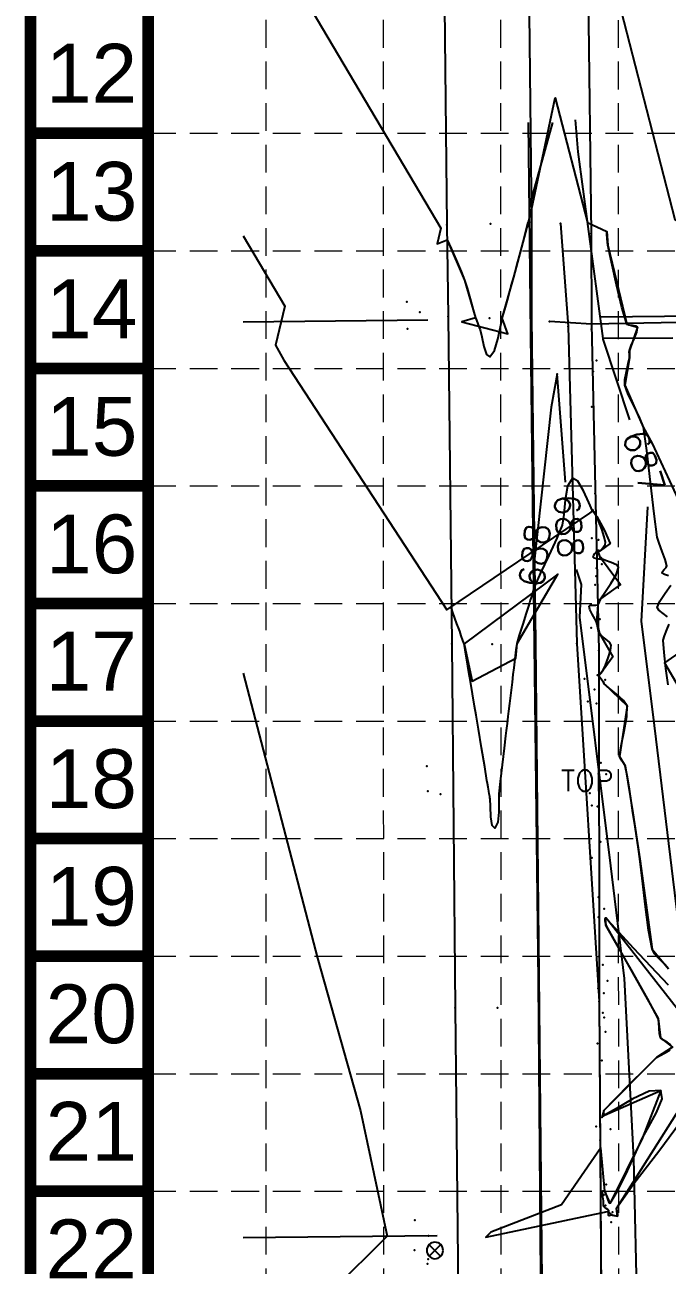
# Model space of a CAD drawing. Header units: inches. Extents: x 8056544 to 8057224, y 14638228 to 14639314.
# Drawn here: x 8056543.9 to 8056636.5, y 14638929.8 to 14639108.7 of the extents above; entities that cross this region are included whole.
import ezdxf
from ezdxf.enums import TextEntityAlignment as Align

# ---------------------------------------------------------------- set-up
doc = ezdxf.new("R2010")
doc.units = ezdxf.units.IN
doc.header["$MEASUREMENT"] = 0
doc.linetypes.add('HIDDEN', pattern=[0.375, 0.25, -0.125])
for name, color, linetype in [('BASE', 7, 'Continuous'), ('BOUNDARY', 4, 'PL2'), ('EC', 35, 'Continuous'), ('EX-CONC', 5, 'Continuous'), ('EX-FENCE', 2, 'FENCELINE1'), ('EX-MISCTOPO', 2, 'Continuous'), ('EX-PAV-CONC', 21, 'Continuous'), ('GRID', 254, 'HIDDEN'), ('POINT', 7, 'Continuous')]:
    doc.layers.add(name, color=color, linetype=linetype)
doc.styles.add('30-120', font='ROMANS.shx', dxfattribs={"height": 3.6})
doc.styles.add('ROMANF', font='ROMANF.SHX')
doc.styles.add('ROMANS', font='romans.shx', dxfattribs={"height": 3})
doc.styles.get("Standard").update_dxf_attribs({"font": 'ARIAL.TTF'})
doc.linetypes.add('BARBWIRE_1', pattern='A,1,-0.1,["X",Standard,S=0.075,R=0,X=-0.025,Y=-0.0375],-0.1', length=1.2)
doc.linetypes.add('FENCELINE1', pattern='A,0.25,-0.1,[133,ltypeshp.shx,S=0.1,R=0,X=-0.1,Y=0],-0.1,1', length=1.45)
doc.linetypes.add('PL2', pattern='A,0.625,-0.058095,["l",ROMANF,S=0.14,R=0,X=0,Y=-0.055],-0.161905,0.625,-0.125,0.125,-0.125,0.125,-0.125', length=2.095)

# ---------------------------------------------------------------- blocks, each defined once
blk = doc.blocks.new('EWV-36', base_point=(100, 100))
for p, q in [((35, 165), (165, 35)), ((165, 165), (35, 35))]:
    blk.add_line(p, q)
for start, end in [(0, 180), (180, 0)]:
    blk.add_arc((100, 100), 90, start, end)

msp = doc.modelspace()

# ---------------------------------------------------------------- linework, layer by layer
at = {"layer": 'BASE', "const_width": 1.69}
for points in [[(8057222.67, 14638228.63), (8057222.67, 14639313.37), (8056544.7, 14639313.37), (8056544.7, 14638228.63)], [(8057205.72, 14638245.58), (8057205.72, 14639296.42), (8056561.65, 14639296.42), (8056561.65, 14638245.58)]]:
    msp.add_lwpolyline(points, close=True, dxfattribs=at)
for points in [[(8056561.65, 14639093.04), (8056544.7, 14639093.04)], [(8056561.65, 14639076.09), (8056544.7, 14639076.09)], [(8056561.65, 14639059.14), (8056544.7, 14639059.14)], [(8056561.65, 14639042.19), (8056544.7, 14639042.19)], [(8056561.65, 14639025.24), (8056544.7, 14639025.24)], [(8056561.65, 14639008.29), (8056544.7, 14639008.29)], [(8056561.65, 14638991.34), (8056544.7, 14638991.34)], [(8056561.65, 14638974.39), (8056544.7, 14638974.39)], [(8056561.65, 14638957.44), (8056544.7, 14638957.44)], [(8056561.65, 14638940.49), (8056544.7, 14638940.49)]]:
    msp.add_lwpolyline(points, dxfattribs=at)
at = {"layer": 'BOUNDARY', "color": 7, "linetype": 'Continuous'}
for p, q in [((8056626.99, 14639066.57), (8057154.3, 14639073.08)), ((8056626.99, 14639066.57), (8057154.3, 14639073.08)), ((8056601.99, 14639066.08), (8056575.37, 14639065.8)), ((8056603.37, 14638934.09), (8056575.37, 14638933.8))]:
    msp.add_line(p, q, dxfattribs=at)
at = {"layer": 'EC', "linetype": 'Continuous'}
for points in [[(8056618.04, 14639156.79), (8056637.62, 14639080.59), (8056638.63, 14639080.12), (8056639.52, 14639068.72), (8056640.28, 14639065.56), (8056640.72, 14639065.43), (8056640.38, 14639064.5), (8056640.39, 14639064.21), (8056640.2, 14639063.11), (8056640.94, 14639061.42), (8056641.3, 14639060.77), (8056657.9, 14639024.98), (8056656.91, 14639024.26), (8056647.82, 14639009.3), (8056655.59, 14638966.68), (8056658.53, 14638958.67), (8056665.85, 14638928.13)], [(8056575.12, 14639127.88), (8056603.87, 14639079.38), (8056603.34, 14639077.1), (8056604.8, 14639077.69), (8056607.31, 14639071.84), (8056608.9, 14639066.45), (8056606.89, 14639065.85), (8056613.54, 14639064.11), (8056612.74, 14639066.38), (8056614.4, 14639072.28), (8056616.51, 14639080.21), (8056616.94, 14639082.01), (8056620.4, 14639098.16), (8056625.03, 14639080.17), (8056627.81, 14639078.86), (8056627.97, 14639076.91), (8056630.7, 14639065.54), (8056632.28, 14639065.08), (8056631.08, 14639061.72), (8056631.09, 14639060.67), (8056630.43, 14639056.71), (8056633.09, 14639050.66), (8056634.37, 14639048.3), (8056643.11, 14639029.45)], [(8056575.37, 14639078.24), (8056581.36, 14639068.13), (8056580.04, 14639062.47), (8056581.22, 14639060.35), (8056604.77, 14639024.33), (8056625.39, 14639038.29), (8056625.81, 14639038.62), (8056625.83, 14639038.61), (8056626.39, 14639037.78), (8056627.44, 14639035.84), (8056628.33, 14639033.91), (8056626.88, 14639032.84), (8056626.5, 14639032.93), (8056626.92, 14639031.61), (8056627.04, 14639031.68), (8056629.82, 14639027.98), (8056626.91, 14639025.92), (8056626.54, 14639025.06), (8056626.36, 14639022.53), (8056626.76, 14639020.91), (8056628.69, 14639017.57), (8056627.31, 14639015.61), (8056626.67, 14639014.79), (8056627.32, 14639014), (8056627.41, 14639013.7), (8056630.76, 14639010.47), (8056629.67, 14639003.18), (8056630.5, 14639001.85), (8056631.6, 14638995.06), (8056632.58, 14638988.41), (8056634.35, 14638975.4), (8056636.73, 14638972.58)], [(8056638.68, 14639018.47), (8056636.17, 14639016.69), (8056638.12, 14639013.32)], [(8056575.37, 14639015.18), (8056586.08, 14638974.12), (8056592.29, 14638952.08), (8056596.12, 14638934.01), (8056588.31, 14638926.25)]]:
    msp.add_lwpolyline(points, dxfattribs=at)
at = {"layer": 'EC', "flags": 128}
for points, elevation in [([(8056620.01, 14639094.61), (8056616.66, 14639082.62)], 687), ([(8056631.17, 14639051.72), (8056627.32, 14639063.35), (8056627.28, 14639063.43), (8056623.69, 14639090.38), (8056623.3, 14639094.97)], 687), ([(8056621.87, 14639042.73), (8056620.67, 14639058.37), (8056619.8, 14639053.57), (8056617.28, 14639030.8)], 688), ([(8056643.96, 14638891.97), (8056642.77, 14638903.59), (8056642.29, 14638914.93), (8056641.35, 14638922.1), (8056639.18, 14638967.59), (8056638.87, 14638971.74), (8056638.68, 14638974.12), (8056638.44, 14638976.78), (8056634.5, 14639009.25), (8056632.82, 14639022.67), (8056633.73, 14639039.2)], 687), ([(8056634.52, 14638887.19), (8056632.66, 14638905.4), (8056632.21, 14638916.11), (8056632.26, 14638922.14), (8056631.71, 14638945.23), (8056630.37, 14638971.17), (8056628.41, 14638987.43), (8056623.92, 14639023.25), (8056624.18, 14639027.97), (8056623.46, 14639030.13)], 688)]:
    msp.add_lwpolyline(points, dxfattribs=dict(at, elevation=elevation))
at = {"layer": 'EC'}
msp.add_lwpolyline([(8056621.13, 14639080.04), (8056622.27, 14639065.16), (8056623.5, 14639019.46), (8056626.72, 14638967.84), (8056627.41, 14638865.97), (8056626.89, 14638819.74), (8056627.33, 14638769.32), (8056628.3, 14638719.07), (8056628.6, 14638670.74), (8056624.55, 14638620.38), (8056625.26, 14638585.81)], dxfattribs=at)
at = {"layer": 'EC', "linetype": 'Continuous'}
for points in [[(8056614.88, 14639019.48), (8056620.77, 14639029.46), (8056607.23, 14639019.43), (8056608.41, 14639014.06), (8056614.68, 14639017.35)], [(8056643.21, 14638960.13), (8056627.99, 14638979.56), (8056627.68, 14638979.92), (8056627.59, 14638979.81), (8056627.62, 14638979.35), (8056627.66, 14638979.2), (8056627.73, 14638978.78), (8056635.23, 14638965.42), (8056635.56, 14638962.62), (8056637.29, 14638961.29), (8056635, 14638959.76), (8056627.42, 14638952.13), (8056627.13, 14638951.12), (8056627.51, 14638951.46), (8056635.61, 14638955.01), (8056632.99, 14638948.19), (8056628.33, 14638938.8), (8056627.52, 14638940.52), (8056626.95, 14638946.77), (8056621.29, 14638938.56), (8056611.08, 14638934.62), (8056610.37, 14638933.89), (8056627.92, 14638937.6), (8056628.59, 14638937.07), (8056629.39, 14638936.92), (8056629.22, 14638938.03)]]:
    msp.add_lwpolyline(points, close=True, dxfattribs=at)
at = {"layer": 'EC'}
for points in [[(8056604.8, 14639077.67, 687), (8056605.37, 14639076.45, 687), (8056606.11, 14639074.78, 687), (8056606.82, 14639073.11, 687), (8056607.32, 14639071.85, 687), (8056607.32, 14639071.85, 687), (8056607.68, 14639070.71, 687), (8056608.13, 14639069.16, 687), (8056608.57, 14639067.6, 687), (8056608.9, 14639066.45, 687), (8056608.9, 14639066.45, 687), (8056609.03, 14639066.07, 687), (8056609.22, 14639065.56, 687), (8056609.42, 14639065.05, 687), (8056609.56, 14639064.68, 687), (8056609.56, 14639064.68, 687), (8056609.79, 14639063.69, 687), (8056610.09, 14639062.3, 687), (8056610.48, 14639061.13, 687), (8056610.97, 14639060.8, 687), (8056610.97, 14639060.8, 687), (8056611.63, 14639061.74, 687), (8056612.11, 14639063.37, 687), (8056612.47, 14639065.11, 687), (8056612.74, 14639066.38, 687), (8056612.74, 14639066.38, 687), (8056613.1, 14639067.63, 687), (8056613.58, 14639069.33, 687), (8056614.05, 14639071.03, 687), (8056614.4, 14639072.28, 687), (8056614.4, 14639072.28, 687), (8056614.85, 14639073.97, 687), (8056615.46, 14639076.25, 687), (8056616.06, 14639078.53, 687), (8056616.5, 14639080.21, 687)], [(8056636.73, 14639029.21, 687), (8056636.15, 14639029.4, 687), (8056635.81, 14639029.62, 687), (8056635.81, 14639029.62, 687), (8056635.88, 14639029.84, 687), (8056636.12, 14639030.14, 687), (8056636.39, 14639030.44, 687), (8056636.5, 14639030.68, 687), (8056636.5, 14639030.68, 687), (8056636.25, 14639031.57, 687), (8056635.81, 14639032.75, 687), (8056635.36, 14639033.93, 687), (8056635.1, 14639034.82, 687), (8056635.1, 14639034.82, 687), (8056634.65, 14639038.18, 687), (8056634.15, 14639042.75, 687), (8056633.61, 14639047.32, 687), (8056633.1, 14639050.67, 687), (8056633.1, 14639050.67, 687), (8056632.6, 14639051.97, 687), (8056631.76, 14639053.68, 687), (8056630.92, 14639055.4, 687), (8056630.43, 14639056.71, 687), (8056630.43, 14639056.71, 687), (8056630.45, 14639057.55, 687), (8056630.66, 14639058.69, 687), (8056630.92, 14639059.83, 687), (8056631.09, 14639060.67, 687), (8056631.09, 14639060.67, 687), (8056631.1, 14639060.9, 687), (8056631.08, 14639061.2, 687), (8056631.07, 14639061.5, 687), (8056631.08, 14639061.72, 687), (8056631.08, 14639061.72, 687), (8056631.36, 14639062.44, 687), (8056631.78, 14639063.39, 687), (8056632.15, 14639064.35, 687), (8056632.28, 14639065.08, 687), (8056632.28, 14639065.08, 687), (8056632.04, 14639065.24, 687), (8056631.52, 14639065.31, 687), (8056630.99, 14639065.38, 687), (8056630.7, 14639065.54, 687), (8056630.7, 14639065.54, 687), (8056630.01, 14639067.91, 687), (8056629.22, 14639071.18, 687), (8056628.5, 14639074.47, 687), (8056627.97, 14639076.9, 687), (8056627.97, 14639076.9, 687), (8056627.91, 14639077.32, 687), (8056627.86, 14639077.88, 687), (8056627.82, 14639078.44, 687), (8056627.82, 14639078.86, 687)], [(8056636.73, 14638972.58, 688), (8056636.19, 14638973.17, 688), (8056635.44, 14638973.94, 688), (8056634.73, 14638974.74, 688), (8056634.35, 14638975.4, 688), (8056634.35, 14638975.4, 688), (8056633.84, 14638978.13, 688), (8056633.35, 14638981.88, 688), (8056632.92, 14638985.63, 688), (8056632.58, 14638988.41, 688), (8056632.58, 14638988.41, 688), (8056632.38, 14638989.82, 688), (8056632.09, 14638991.74, 688), (8056631.81, 14638993.65, 688), (8056631.59, 14638995.06, 688), (8056631.59, 14638995.06, 688), (8056631.38, 14638996.51, 688), (8056631.09, 14638998.47, 688), (8056630.77, 14639000.42, 688), (8056630.5, 14639001.85, 688), (8056630.5, 14639001.85, 688), (8056630.34, 14639002.14, 688), (8056630.06, 14639002.51, 688), (8056629.79, 14639002.88, 688), (8056629.68, 14639003.18, 688), (8056629.68, 14639003.18, 688), (8056629.91, 14639004.74, 688), (8056630.35, 14639006.84, 688), (8056630.73, 14639008.93, 688), (8056630.76, 14639010.47, 688), (8056630.76, 14639010.47, 688), (8056630.24, 14639011.26, 688), (8056629.25, 14639012.17, 688), (8056628.18, 14639013.04, 688), (8056627.41, 14639013.7, 688), (8056627.41, 14639013.7, 688), (8056627.38, 14639013.76, 688), (8056627.36, 14639013.85, 688), (8056627.34, 14639013.93, 688), (8056627.32, 14639014, 688), (8056627.32, 14639014, 688), (8056627.17, 14639014.16, 688), (8056626.95, 14639014.38, 688), (8056626.75, 14639014.6, 688), (8056626.66, 14639014.79, 688), (8056626.66, 14639014.79, 688), (8056626.75, 14639014.98, 688), (8056626.96, 14639015.21, 688), (8056627.18, 14639015.43, 688), (8056627.31, 14639015.61, 688), (8056627.31, 14639015.61, 688), (8056627.63, 14639016.37, 688), (8056628.03, 14639017.4, 688), (8056628.37, 14639018.45, 688), (8056628.48, 14639019.24, 688), (8056628.48, 14639019.24, 688), (8056628.22, 14639019.65, 688), (8056627.69, 14639020.1, 688), (8056627.13, 14639020.55, 688), (8056626.76, 14639020.91, 688), (8056626.76, 14639020.91, 688), (8056626.64, 14639021.24, 688), (8056626.54, 14639021.71, 688), (8056626.45, 14639022.19, 688), (8056626.36, 14639022.53, 688), (8056626.36, 14639022.53, 688), (8056626.11, 14639023.03, 688), (8056625.73, 14639023.69, 688), (8056625.39, 14639024.36, 688), (8056625.26, 14639024.88, 688), (8056625.26, 14639024.88, 688), (8056625.44, 14639025, 688), (8056625.83, 14639025.02, 688), (8056626.25, 14639025.01, 688), (8056626.54, 14639025.06, 688), (8056626.54, 14639025.06, 688), (8056626.65, 14639025.21, 688), (8056626.75, 14639025.46, 688), (8056626.84, 14639025.73, 688), (8056626.91, 14639025.91, 688), (8056626.91, 14639025.91, 688), (8056627.53, 14639026.85, 688), (8056628.4, 14639028.11, 688), (8056629.19, 14639029.39, 688), (8056629.53, 14639030.41, 688), (8056629.53, 14639030.41, 688), (8056629.22, 14639030.81, 688), (8056628.48, 14639031.17, 688), (8056627.64, 14639031.46, 688), (8056627.04, 14639031.68, 688), (8056627.04, 14639031.68, 688), (8056627.01, 14639031.67, 688), (8056626.98, 14639031.64, 688), (8056626.94, 14639031.62, 688), (8056626.92, 14639031.61, 688), (8056626.92, 14639031.61, 688), (8056626.67, 14639031.64, 688), (8056626.33, 14639031.69, 688), (8056626.01, 14639031.77, 688), (8056625.85, 14639031.9, 688), (8056625.85, 14639031.9, 688), (8056625.9, 14639032.13, 688), (8056626.08, 14639032.44, 688), (8056626.32, 14639032.73, 688), (8056626.51, 14639032.93, 688), (8056626.51, 14639032.93, 688), (8056626.58, 14639032.93, 688), (8056626.69, 14639032.88, 688), (8056626.81, 14639032.83, 688), (8056626.88, 14639032.84, 688), (8056626.88, 14639032.84, 688), (8056627.09, 14639033.07, 688), (8056627.36, 14639033.4, 688), (8056627.58, 14639033.76, 688), (8056627.66, 14639034.04, 688), (8056627.66, 14639034.04, 688), (8056627.47, 14639034.85, 688), (8056627.1, 14639035.94, 688), (8056626.7, 14639037.01, 688), (8056626.39, 14639037.79, 688), (8056626.39, 14639037.79, 688), (8056626.28, 14639037.98, 688), (8056626.12, 14639038.22, 688), (8056625.95, 14639038.45, 688), (8056625.82, 14639038.63, 688), (8056625.82, 14639038.63, 688), (8056625.82, 14639038.63, 688), (8056625.82, 14639038.63, 688), (8056625.81, 14639038.63, 688), (8056625.81, 14639038.63, 688), (8056625.81, 14639038.63, 688), (8056625.8, 14639038.63, 688), (8056625.8, 14639038.62, 688), (8056625.79, 14639038.62, 688), (8056625.78, 14639038.62, 688), (8056625.78, 14639038.62, 688), (8056625.22, 14639039.81, 688), (8056624.48, 14639041.49, 688), (8056623.66, 14639042.9, 688), (8056622.86, 14639043.31, 688), (8056622.86, 14639043.31, 688), (8056622.17, 14639042.18, 688), (8056621.82, 14639040.19, 688), (8056621.63, 14639038.06, 688), (8056621.38, 14639036.53, 688), (8056621.38, 14639036.53, 688), (8056620.6, 14639034.65, 688), (8056619.45, 14639032.14, 688), (8056618.28, 14639029.64, 688), (8056617.43, 14639027.79, 688), (8056617.43, 14639027.79, 688), (8056617.33, 14639027.5, 688), (8056617.21, 14639027.12, 688), (8056617.09, 14639026.72, 688), (8056617.01, 14639026.44, 688), (8056617.01, 14639026.44, 688), (8056616.92, 14639026.13, 688), (8056616.79, 14639025.73, 688), (8056616.67, 14639025.32, 688), (8056616.58, 14639025.02, 688), (8056616.58, 14639025.02, 688), (8056616.2, 14639023.84, 688), (8056615.69, 14639022.26, 688), (8056615.2, 14639020.67, 688), (8056614.87, 14639019.48, 688), (8056614.87, 14639019.48, 688), (8056614.71, 14639018.54, 688), (8056614.55, 14639017.25, 688), (8056614.4, 14639015.97, 688), (8056614.29, 14639015.02, 688), (8056614.29, 14639015.02, 688), (8056614.16, 14639013.89, 688), (8056613.98, 14639012.36, 688), (8056613.8, 14639010.84, 688), (8056613.66, 14639009.71, 688), (8056613.66, 14639009.71, 688), (8056613.57, 14639008.95, 688), (8056613.44, 14639007.93, 688), (8056613.3, 14639006.91, 688), (8056613.21, 14639006.16, 688), (8056613.21, 14639006.16, 688), (8056613, 14639004.38, 688), (8056612.72, 14639001.98, 688), (8056612.45, 14638999.57, 688), (8056612.24, 14638997.8, 688), (8056612.24, 14638997.8, 688), (8056612.23, 14638996.68, 688), (8056612.24, 14638995.15, 688), (8056612.11, 14638993.71, 688), (8056611.68, 14638992.86, 688), (8056611.68, 14638992.86, 688), (8056611.28, 14638993.22, 688), (8056611.11, 14638994.48, 688), (8056611.05, 14638995.99, 688), (8056610.99, 14638997.06, 688), (8056610.99, 14638997.06, 688), (8056610.97, 14638997.21, 688), (8056610.93, 14638997.42, 688), (8056610.89, 14638997.63, 688), (8056610.87, 14638997.79, 688), (8056610.87, 14638997.79, 688), (8056610.8, 14638998.19, 688), (8056610.71, 14638998.74, 688), (8056610.61, 14638999.29, 688), (8056610.54, 14638999.7, 688), (8056610.54, 14638999.7, 688), (8056610.21, 14639001.71, 688), (8056609.76, 14639004.42, 688), (8056609.31, 14639007.13, 688), (8056608.98, 14639009.14, 688), (8056608.98, 14639009.14, 688), (8056608.76, 14639010.45, 688), (8056608.45, 14639012.22, 688), (8056608.14, 14639014, 688), (8056607.92, 14639015.31, 688), (8056607.92, 14639015.31, 688), (8056607.78, 14639016.19, 688), (8056607.59, 14639017.38, 688), (8056607.4, 14639018.56, 688), (8056607.23, 14639019.43, 688), (8056607.23, 14639019.43, 688), (8056607.08, 14639019.93, 688), (8056606.84, 14639020.58, 688), (8056606.6, 14639021.24, 688), (8056606.42, 14639021.72, 688), (8056606.42, 14639021.72, 688), (8056606.2, 14639022.32, 688), (8056605.91, 14639023.13, 688), (8056605.61, 14639023.95, 688), (8056605.4, 14639024.55, 688)], [(8056636.59, 14639023.32, 687), (8056635.96, 14639023.79, 687), (8056635.35, 14639024.26, 687), (8056635.1, 14639024.68, 687), (8056635.1, 14639024.68, 687), (8056635.49, 14639025.59, 687), (8056636.27, 14639026.73, 687), (8056637.06, 14639027.87, 687)], [(8056636.69, 14639013.51, 687), (8056636.35, 14639015.85, 687), (8056636.09, 14639018.2, 687), (8056635.98, 14639019.95, 687), (8056635.98, 14639019.95, 687), (8056636.14, 14639020.59, 687), (8056636.49, 14639021.43, 687), (8056636.83, 14639022.27, 687)], [(8056637.09, 14638961.63, 689), (8056636.53, 14638961.97, 689), (8056635.93, 14638962.31, 689), (8056635.56, 14638962.62, 689), (8056635.56, 14638962.62, 689), (8056635.44, 14638963.19, 689), (8056635.39, 14638964.02, 689), (8056635.35, 14638964.84, 689), (8056635.23, 14638965.42, 689), (8056635.23, 14638965.42, 689), (8056633.7, 14638968.29, 689), (8056631.53, 14638972.13, 689), (8056629.34, 14638975.96, 689), (8056627.73, 14638978.79, 689), (8056627.73, 14638978.79, 689), (8056627.7, 14638978.88, 689), (8056627.69, 14638979, 689), (8056627.67, 14638979.12, 689), (8056627.66, 14638979.21, 689), (8056627.66, 14638979.21, 689), (8056627.65, 14638979.24, 689), (8056627.64, 14638979.28, 689), (8056627.63, 14638979.32, 689), (8056627.62, 14638979.36, 689), (8056627.62, 14638979.36, 689), (8056627.61, 14638979.45, 689), (8056627.6, 14638979.58, 689), (8056627.59, 14638979.71, 689), (8056627.6, 14638979.81, 689), (8056627.6, 14638979.81, 689), (8056627.61, 14638979.84, 689), (8056627.63, 14638979.88, 689), (8056627.66, 14638979.92, 689), (8056627.68, 14638979.92, 689), (8056627.68, 14638979.92, 689), (8056627.75, 14638979.86, 689), (8056627.84, 14638979.75, 689), (8056627.93, 14638979.64, 689), (8056627.99, 14638979.56, 689), (8056627.99, 14638979.56, 689), (8056631.63, 14638975.58, 689), (8056636.69, 14638970.25, 689)], [(8056629.38, 14638936.92, 689), (8056629.25, 14638936.89, 689), (8056629.01, 14638936.94, 689), (8056628.77, 14638937.02, 689), (8056628.59, 14638937.07, 689), (8056628.59, 14638937.07, 689), (8056628.47, 14638937.05, 689), (8056628.31, 14638937, 689), (8056628.16, 14638936.97, 689), (8056628.07, 14638936.99, 689), (8056628.07, 14638936.99, 689), (8056628.05, 14638937.13, 689), (8056628.08, 14638937.35, 689), (8056628.12, 14638937.56, 689), (8056628.11, 14638937.71, 689), (8056628.11, 14638937.71, 689), (8056627.97, 14638937.86, 689), (8056627.74, 14638938.03, 689), (8056627.51, 14638938.2, 689), (8056627.36, 14638938.35, 689), (8056627.36, 14638938.35, 689), (8056627.34, 14638938.46, 689), (8056627.35, 14638938.62, 689), (8056627.37, 14638938.78, 689), (8056627.37, 14638938.9, 689), (8056627.37, 14638938.9, 689), (8056627.35, 14638939.11, 689), (8056627.31, 14638939.41, 689), (8056627.27, 14638939.7, 689), (8056627.24, 14638939.92, 689), (8056627.24, 14638939.92, 689), (8056627.23, 14638940.05, 689), (8056627.22, 14638940.24, 689), (8056627.22, 14638940.42, 689), (8056627.25, 14638940.55, 689), (8056627.25, 14638940.55, 689), (8056627.29, 14638940.57, 689), (8056627.38, 14638940.57, 689), (8056627.47, 14638940.55, 689), (8056627.52, 14638940.52, 689), (8056627.52, 14638940.52, 689), (8056627.7, 14638940.07, 689), (8056627.92, 14638939.42, 689), (8056628.14, 14638938.88, 689), (8056628.33, 14638938.79, 689), (8056628.33, 14638938.79, 689), (8056629.46, 14638940.71, 689), (8056630.8, 14638943.42, 689), (8056632.08, 14638946.16, 689), (8056633, 14638948.2, 689), (8056633, 14638948.2, 689), (8056633.84, 14638949.72, 689), (8056635.01, 14638951.83, 689), (8056635.83, 14638953.82, 689), (8056635.62, 14638955.02, 689), (8056635.62, 14638955.02, 689), (8056633.94, 14638954.94, 689), (8056631.6, 14638953.84, 689), (8056629.25, 14638952.43, 689), (8056627.51, 14638951.46, 689), (8056627.51, 14638951.46, 689), (8056627.48, 14638951.46, 689), (8056627.45, 14638951.49, 689), (8056627.42, 14638951.51, 689), (8056627.4, 14638951.54, 689), (8056627.4, 14638951.54, 689), (8056627.4, 14638951.56, 689), (8056627.4, 14638951.59, 689), (8056627.4, 14638951.62, 689), (8056627.4, 14638951.64, 689), (8056627.4, 14638951.64, 689), (8056627.4, 14638951.75, 689), (8056627.39, 14638951.9, 689), (8056627.39, 14638952.04, 689), (8056627.42, 14638952.13, 689), (8056627.42, 14638952.13, 689), (8056629, 14638953.78, 689), (8056631.17, 14638955.99, 689), (8056633.36, 14638958.17, 689), (8056635, 14638959.76, 689), (8056635, 14638959.76, 689), (8056635.51, 14638960.08, 689), (8056636.26, 14638960.46, 689), (8056636.95, 14638960.88, 689)], [(8056639.12, 14638951.36, 689), (8056635.34, 14638946.23, 689), (8056631.72, 14638941.55, 689), (8056629.22, 14638938.03, 689), (8056629.22, 14638938.03, 689), (8056629.21, 14638937.8, 689), (8056629.31, 14638937.47, 689), (8056629.39, 14638937.15, 689), (8056629.38, 14638936.92, 689)]]:
    msp.add_polyline3d(points, dxfattribs=at)
at = {"layer": 'EX-CONC', "color": 7, "linetype": 'Continuous'}
msp.add_lwpolyline([(8056622.5, 14638544.35), (8056622.21, 14638568.77), (8056621.6, 14638622.62), (8056621.1, 14638673.86), (8056620.6, 14638726.59), (8056620.25, 14638769.07), (8056619.54, 14638820.25), (8056618.93, 14638870.65), (8056618.37, 14638922.17), (8056617.96, 14638970.77), (8056617.37, 14639023.29), (8056616.86, 14639064.06), (8056616.52, 14639094.6)], dxfattribs=at)
at = {"layer": 'EX-FENCE', "color": 7, "linetype": 'BARBWIRE_1'}
for p, q in [((8056624.23, 14639179.93), (8056625.58, 14639078.6)), ((8056625.58, 14639078.6), (8056625.61, 14639065.52)), ((8056625.61, 14639065.52), (8056619.54, 14639065.9)), ((8056694.41, 14639066.81), (8056625.61, 14639065.52)), ((8056625.61, 14639065.52), (8056626.7, 14639018.47)), ((8056626.7, 14639018.47), (8056626.72, 14638967.84)), ((8056626.72, 14638967.84), (8056627.41, 14638865.97))]:
    msp.add_line(p, q, dxfattribs=at)
at = {"layer": 'EX-FENCE', "color": 7, "linetype": 'Continuous'}
msp.add_line((8056637.37, 14639063.48), (8056627.19, 14639063.43), dxfattribs=at)
at = {"layer": 'EX-PAV-CONC', "color": 7}
for points in [[(8056603.55, 14639192.09), (8056604.77, 14639079.83), (8056604.92, 14639066.61), (8056605.45, 14639019.45), (8056605.94, 14638966.95), (8056606.55, 14638912.42), (8056607.05, 14638865.47), (8056607.55, 14638818.25), (8056608.09, 14638769.28), (8056608.58, 14638717.94), (8056609.08, 14638669.7), (8056609.63, 14638620.72), (8056610.23, 14638568.68), (8056610.46, 14638538.26)], [(8056615.69, 14639192.09), (8056616.94, 14639080.23), (8056616.98, 14639066.4), (8056617.53, 14639019.54), (8056618.06, 14638966.88), (8056618.62, 14638912.82), (8056619.08, 14638865.52), (8056619.61, 14638818.02), (8056620.14, 14638769.59), (8056620.58, 14638718.78), (8056621.1, 14638669.03), (8056621.64, 14638620.9), (8056622.21, 14638569.1), (8056622.53, 14638538.63)]]:
    msp.add_lwpolyline(points, dxfattribs=at)
at = {"layer": 'GRID', "color": 252, "linetype": 'HIDDEN', "lineweight": 0, "ltscale": 16}
for p, q in [((8056578.76, 14638313.38), (8056578.67, 14639295.79)), ((8056595.78, 14638313.38), (8056595.57, 14639295.78)), ((8056612.68, 14638313.38), (8056612.52, 14639295.74)), ((8056629.72, 14638313.37), (8056629.45, 14639295.71)), ((8056561.65, 14639093.04), (8057205.72, 14639093.04)), ((8056561.65, 14639076.09), (8057205.72, 14639076.09)), ((8056561.65, 14639059.14), (8057205.72, 14639059.14)), ((8056561.65, 14639042.19), (8057205.72, 14639042.19)), ((8056561.65, 14639025.24), (8057205.72, 14639025.24)), ((8056561.65, 14639008.29), (8057205.72, 14639008.29)), ((8056561.65, 14638991.34), (8057205.72, 14638991.34)), ((8056561.65, 14638974.39), (8057205.72, 14638974.39)), ((8056561.65, 14638957.44), (8057205.72, 14638957.44)), ((8056561.65, 14638940.49), (8057205.72, 14638940.49))]:
    msp.add_line(p, q, dxfattribs=at)
at = {"layer": 'POINT'}
for p in [(8056616.94, 14639080.23, 687.02), (8056604.77, 14639079.83, 686.96), (8056611.03, 14639079.97, 686.68), (8056621.13, 14639080.04, 687.31), (8056625.58, 14639078.6, 687.21), (8056598.97, 14639068.76, 687.12), (8056600.83, 14639067.24, 687.17), (8056604.92, 14639066.61, 687.21), (8056610.92, 14639066.37, 686.89), (8056616.98, 14639066.4, 687.25), (8056619.54, 14639065.9, 687.61), (8056599.07, 14639064.84, 687.2), (8056622.27, 14639065.16, 687.69), (8056625.61, 14639065.52, 687.53), (8056625.62, 14639064.8, 687.79), (8056625.84, 14639058.68, 687.57), (8056626.32, 14639060.3, 687.51), (8056625.67, 14639053.59, 687.49), (8056626.13, 14639041.12, 687.89), (8056625.81, 14639038.69, 688), (8056625.67, 14639034.65, 688.11), (8056626.65, 14639034.42, 688.11), (8056627.03, 14639031.85, 687.93), (8056626.34, 14639030.32, 688.37), (8056627.09, 14639030.91, 688.31), (8056626.3, 14639029.2, 688.39), (8056626.17, 14639027.95, 688.25), (8056626.81, 14639023, 687.82), (8056625.57, 14639021.71, 688.32), (8056605.45, 14639019.45, 688.1), (8056611.27, 14639019.4, 687.78), (8056617.53, 14639019.54, 688.16), (8056623.51, 14639019.46, 688.34), (8056626.7, 14639018.47, 688.21), (8056624.63, 14639014.38, 688.6), (8056626.47, 14639014.9, 688.02), (8056627.61, 14639014.25, 687.9), (8056626.05, 14639012.84, 688.45), (8056625.08, 14639011.11, 688.67), (8056626.36, 14639010.81, 688.52), (8056601.85, 14639001.79, 688.5), (8056626.97, 14639002.26, 688.3), (8056626.64, 14639000.66, 688.52), (8056627.72, 14639000.65, 688.33), (8056602.01, 14638998.19, 688.35), (8056625.38, 14638997.91, 688.69), (8056603.83, 14638997.73, 688.35), (8056625.68, 14638996.1, 688.72), (8056626.48, 14638995.95, 688.58), (8056626.92, 14638990.87, 688.59), (8056625.68, 14638988.57, 688.66), (8056626.63, 14638982.89, 688.68), (8056626.62, 14638980.01, 688.7), (8056627.47, 14638981.23, 688.68), (8056627.7, 14638979.79, 689.03), (8056626.68, 14638974.36, 688.62), (8056627.24, 14638973.12, 688.66), (8056626.57, 14638969.74, 688.75), (8056627.93, 14638970.82, 688.74), (8056626.72, 14638967.84, 688.62), (8056627.38, 14638969.06, 688.66), (8056605.94, 14638966.95, 688.57), (8056612.07, 14638966.93, 688.21), (8056618.06, 14638966.88, 688.61), (8056627.27, 14638966.24, 688.55), (8056627.46, 14638965.56, 688.7), (8056627.66, 14638963.47, 688.51), (8056626.48, 14638961.78, 688.69), (8056627.12, 14638959.34, 688.73), (8056627.45, 14638951.6, 689.02), (8056626.28, 14638949.84, 688.95), (8056626.88, 14638947.86, 688.99), (8056628.35, 14638949.47, 688.72), (8056627.72, 14638941.46, 688.86), (8056627.4, 14638939.99, 689.08), (8056627.63, 14638938.42, 689.09), (8056628.63, 14638937.48, 689.07), (8056600.11, 14638936.33, 688.88), (8056628.47, 14638936.02, 688.82), (8056602.12, 14638934.09, 688.75), (8056600.1, 14638932.01, 688.58), (8056603.03, 14638931.96, 688.96), (8056601.97, 14638930.04, 688.88), (8056602.06, 14638930.7, 688.75)]:
    msp.add_point(p, dxfattribs=at)

# ---------------------------------------------------------------- block references
at = {"layer": 'EX-MISCTOPO', "xscale": 0.01315800007432699, "yscale": 0.01315800007432699, "zscale": 0.013158}
msp.add_blockref('EWV-36', (8056603.03, 14638931.96), dxfattribs=at)

# ---------------------------------------------------------------- texts
at = {"layer": 'BASE'}
for s, p in [('12', (8056553.49, 14639101.7)), ('13', (8056553.51, 14639084.68)), ('14', (8056553.51, 14639067.73)), ('15', (8056553.51, 14639050.78)), ('16', (8056553.51, 14639033.83)), ('17', (8056553.45, 14639016.93)), ('18', (8056553.45, 14638999.98)), ('19', (8056553.45, 14638983.03)), ('20', (8056553.45, 14638966.08)), ('21', (8056553.45, 14638949.14)), ('22', (8056553.45, 14638932.19))]:
    msp.add_text(s, height=8.475, dxfattribs=at).set_placement(p, align=Align.MIDDLE_CENTER)
at = {"layer": 'EC', "style": 'ROMANS'}
msp.add_text('TOP', height=3, dxfattribs=at).set_placement((8056621.21, 14638998.19))
at = {"layer": 'EC', "ltscale": 50, "char_height": 3.6, "attachment_point": 5, "style": '30-120'}
for s, insert, rotation in [('{687}', (8056633.17, 14639045.7, 687), 288.3271), ('{688}', (8056622.35, 14639036.41, 688), 274.367), ('{688}', (8056617.43, 14639032.18, 688), 83.682)]:
    msp.add_mtext(s, dxfattribs=dict(at, insert=insert, rotation=rotation))

doc.saveas('drawing.dxf')
